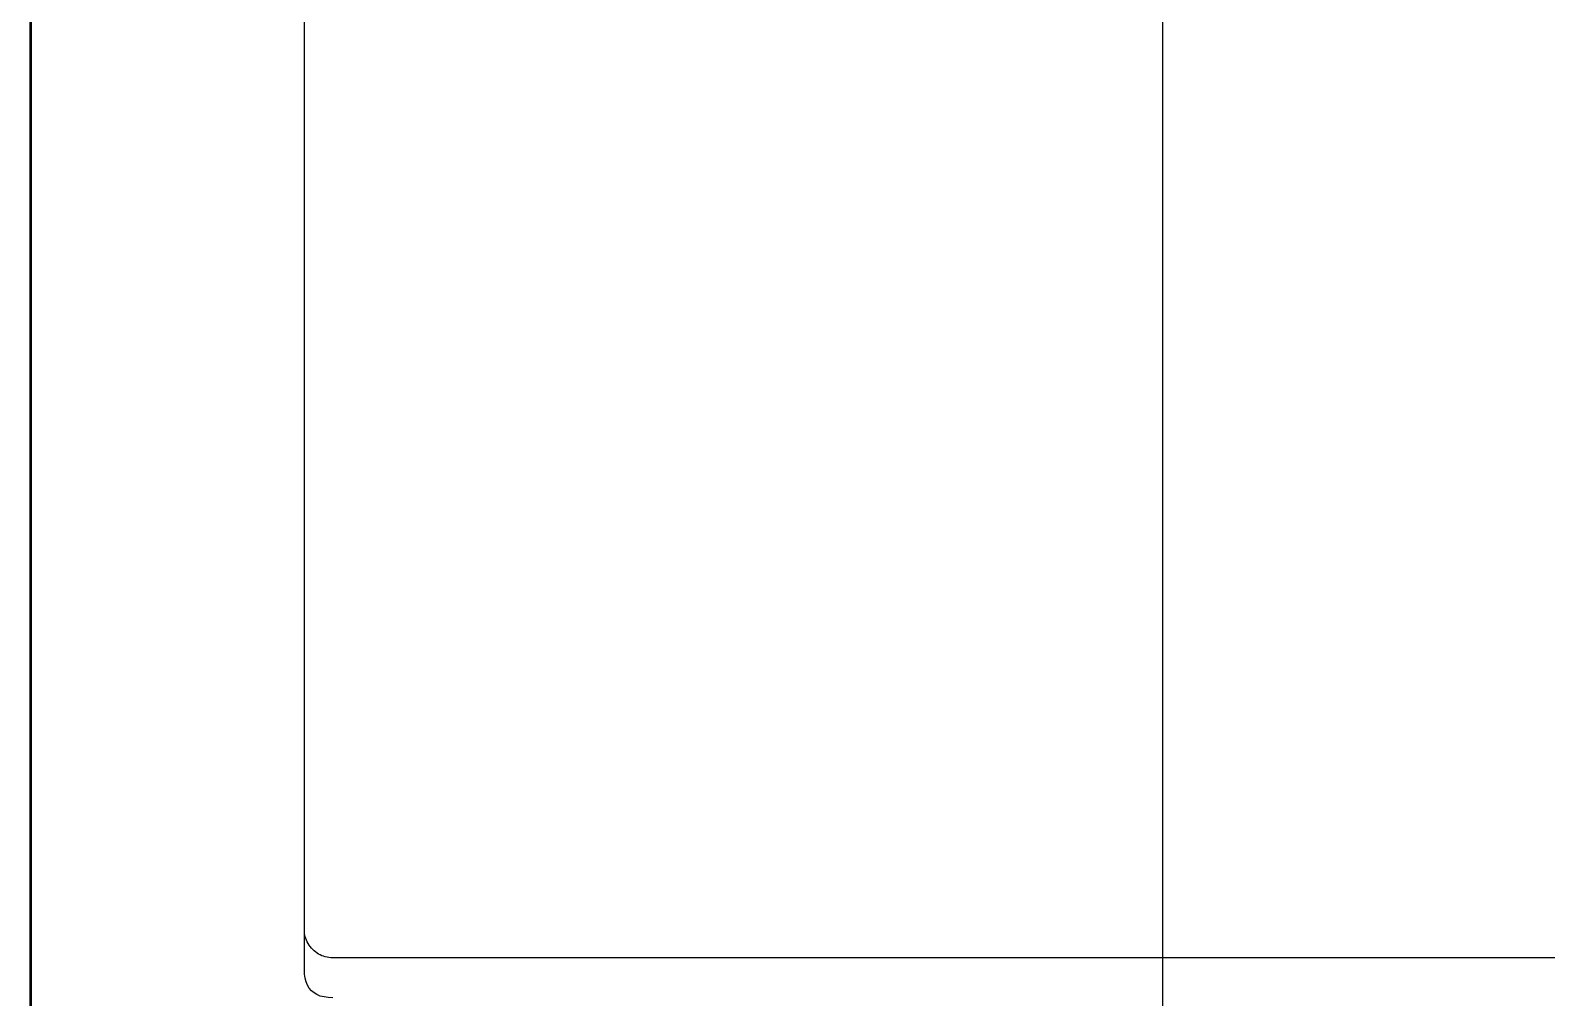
# Model space of a CAD drawing. Extents: x 11992 to 29481, y -6727 to 6811.
# Drawn here: x 14399.61 to 14426.39, y 1400.6 to 1417.69 of the extents above; entities that cross this region are included whole.
import ezdxf

# ---------------------------------------------------------------- set-up
doc = ezdxf.new("R2010")
doc.units = 0
doc.header["$MEASUREMENT"] = 0
doc.linetypes.add('DASHED', pattern=[19.05, 12.7, -6.35])
doc.layers.get('0').update_dxf_attribs({"color": 8, "linetype": 'CONTINUOUS'})
for name, color, linetype in [('DQ-BEAM-DASH', 8, 'DASHED'), ('FF-FINISH【完成面】', 8, 'CONTINUOUS'), ('WALL', 8, 'CONTINUOUS')]:
    doc.layers.add(name, color=color, linetype=linetype)

# ---------------------------------------------------------------- blocks, each defined once
blk = doc.blocks.new('MB-B')
at = {"layer": 'DQ-BEAM-DASH', "ltscale": 0.01}
blk.add_line((-15700, 7400), (-15700, 5200.001), dxfattribs=at)

msp = doc.modelspace()

# ---------------------------------------------------------------- linework, layer by layer
for p, q in [((14399.619, 630.595, -2440.428), (14399.629, 3630.597, -2440.428)), ((14404.45, 1401.806, -1930.428), (14404.45, 1439.938, -1930.428)), ((14399.625, 1424.086, -2264.018), (14399.625, 1417.33, -2297.264)), ((14399.625, 1423.16, -2264.018), (14399.625, 1416.483, -2297.264)), ((14399.625, 1422.706, -2265.309), (14399.625, 1417.47, -2291.334)), ((14399.625, 1417.161, -2123.422), (14399.625, 1419.866, -2123.422)), ((14399.625, 1419.509, -1938.425), (14399.625, 1416.863, -1938.425)), ((14399.625, 1419.19, -2357.064), (14399.625, 1417.23, -2364.492)), ((14399.625, 1417.231, -2291.835), (14399.625, 1418.439, -2285.863)), ((14399.625, 1417.911, -2297.215), (14399.625, 1409.808, -2336.517)), ((14399.625, 1417.47, -2291.334), (14399.625, 1411.478, -2321.071)), ((14399.625, 1417.33, -2297.264), (14399.625, 1409.313, -2336.557)), ((14399.625, 1416.023, -2297.807), (14399.625, 1417.231, -2291.835)), ((14399.625, 1417.23, -2364.492), (14399.625, 1415.271, -2371.92)), ((14399.625, 1414.455, -2123.422), (14399.625, 1417.161, -2123.422)), ((14399.625, 1416.863, -1938.425), (14399.625, 1414.217, -1938.425)), ((14399.625, 1416.483, -2297.264), (14399.625, 1408.561, -2336.557)), ((14399.625, 1414.814, -2303.779), (14399.625, 1416.023, -2297.807)), ((14399.625, 1415.271, -2371.92), (14399.625, 1413.313, -2379.348)), ((14399.625, 1413.605, -2309.751), (14399.625, 1414.814, -2303.779)), ((14399.625, 1411.75, -2123.422), (14399.625, 1414.455, -2123.422)), ((14399.625, 1414.217, -1938.425), (14399.625, 1411.571, -1938.425)), ((14399.625, 1412.979, -2312.844), (14399.625, 1413.605, -2309.751)), ((14399.625, 1413.313, -2379.348), (14399.625, 1411.355, -2386.776)), ((14399.625, 1412.353, -2315.937), (14399.625, 1412.979, -2312.844)), ((14399.625, 1411.726, -2319.031), (14399.625, 1412.353, -2315.937)), ((14399.625, 1409.044, -2123.422), (14399.625, 1411.75, -2123.422)), ((14399.625, 1411.1, -2322.124), (14399.625, 1411.726, -2319.031)), ((14399.625, 1411.571, -1938.425), (14399.625, 1408.925, -1938.425)), ((14399.625, 1411.478, -2321.071), (14399.625, 1404.646, -2354.904)), ((14399.625, 1411.355, -2386.776), (14399.625, 1409.398, -2394.204)), ((14399.625, 1410.473, -2325.218), (14399.625, 1411.1, -2322.124)), ((14399.625, 1409.846, -2328.311), (14399.625, 1410.473, -2325.218)), ((14399.625, 1409.219, -2331.404), (14399.625, 1409.846, -2328.311)), ((14399.625, 1409.808, -2336.517), (14399.625, 1400.265, -2382.65)), ((14399.625, 1409.398, -2394.204), (14399.625, 1407.442, -2401.633)), ((14399.625, 1409.313, -2336.557), (14399.625, 1399.865, -2382.668)), ((14399.625, 1408.593, -2334.498), (14399.625, 1409.219, -2331.404)), ((14399.625, 1406.339, -2123.422), (14399.625, 1409.044, -2123.422)), ((14399.625, 1408.925, -1938.425), (14399.625, 1406.28, -1938.425)), ((14399.625, 1407.966, -2337.591), (14399.625, 1408.593, -2334.498)), ((14399.625, 1408.561, -2336.557), (14399.625, 1399.225, -2382.668)), ((14399.625, 1407.339, -2340.684), (14399.625, 1407.966, -2337.591)), ((14399.625, 1407.442, -2401.633), (14399.625, 1405.486, -2409.061)), ((14399.625, 1406.711, -2343.777), (14399.625, 1407.339, -2340.684)), ((14399.625, 1406.084, -2346.871), (14399.625, 1406.711, -2343.777)), ((14399.625, 1403.634, -2123.422), (14399.625, 1406.339, -2123.422)), ((14399.625, 1406.28, -1938.425), (14399.625, 1403.634, -1938.425)), ((14399.625, 1405.296, -2350.758), (14399.625, 1406.084, -2346.871)), ((14399.625, 1405.486, -2409.061), (14399.625, 1403.53, -2416.49)), ((14399.625, 1404.508, -2354.645), (14399.625, 1405.296, -2350.758)), ((14399.625, 1404.646, -2354.904), (14399.625, 1396.891, -2393.214)), ((14399.625, 1403.719, -2358.532), (14399.625, 1404.508, -2354.645)), ((14399.625, 1402.931, -2362.419), (14399.625, 1403.719, -2358.532)), ((14399.625, 1403.33, -2123.418), (14399.625, 1403.634, -2123.422)), ((14399.625, 1403.634, -1938.425), (14399.625, 1403.366, -1938.428)), ((14399.625, 1403.53, -2416.49), (14399.625, 1401.575, -2423.919)), ((14399.625, 1403.366, -1938.428), (14399.625, 1403.099, -1938.44)), ((14399.625, 1403.026, -2123.403), (14399.625, 1403.33, -2123.418)), ((14399.625, 1403.099, -1938.44), (14399.625, 1402.832, -1938.459)), ((14399.625, 1402.723, -2123.379), (14399.625, 1403.026, -2123.403)), ((14399.625, 1402.142, -2366.305), (14399.625, 1402.931, -2362.419)), ((14399.625, 1402.832, -1938.459), (14399.625, 1402.565, -1938.485)), ((14399.625, 1402.421, -2123.344), (14399.625, 1402.723, -2123.379)), ((14399.625, 1402.565, -1938.485), (14399.625, 1402.3, -1938.519)), ((14399.625, 1402.121, -2123.301), (14399.625, 1402.421, -2123.344)), ((14399.625, 1402.3, -1938.519), (14399.625, 1402.036, -1938.561)), ((14399.625, 1401.353, -2370.192), (14399.625, 1402.142, -2366.305)), ((14399.625, 1401.822, -2123.247), (14399.625, 1402.121, -2123.301)), ((14399.625, 1402.036, -1938.561), (14399.625, 1401.773, -1938.609)), ((14399.625, 1401.525, -2123.184), (14399.625, 1401.822, -2123.247)), ((14399.625, 1401.773, -1938.609), (14399.625, 1401.512, -1938.665)), ((14404.451, 1401.772, -1930.428), (14404.45, 1401.806, -1930.428)), ((14404.45, 1401.747, -1930.428), (14404.45, 1401.806, -1930.428)), ((14404.45, 1401.688, -1930.428), (14404.45, 1401.747, -1930.428)), ((14404.454, 1401.739, -1930.428), (14404.451, 1401.772, -1930.428)), ((14404.459, 1401.706, -1930.428), (14404.454, 1401.739, -1930.428)), ((14404.466, 1401.675, -1930.428), (14404.459, 1401.706, -1930.428)), ((14399.625, 1401.575, -2423.919), (14399.625, 1399.621, -2431.348)), ((14399.625, 1401.23, -2123.112), (14399.625, 1401.525, -2123.184)), ((14399.625, 1401.512, -1938.665), (14399.625, 1401.252, -1938.729)), ((14404.45, 1401.629, -1930.428), (14404.45, 1401.688, -1930.428)), ((14404.45, 1401.57, -1930.428), (14404.45, 1401.629, -1930.428)), ((14404.45, 1401.512, -1930.428), (14404.45, 1401.57, -1930.428)), ((14404.45, 1401.453, -1930.428), (14404.45, 1401.512, -1930.428)), ((14404.45, 1401.394, -1930.428), (14404.45, 1401.453, -1930.428)), ((14404.475, 1401.644, -1930.428), (14404.466, 1401.675, -1930.428)), ((14404.486, 1401.614, -1930.428), (14404.475, 1401.644, -1930.428)), ((14404.5, 1401.585, -1930.428), (14404.486, 1401.614, -1930.428)), ((14404.515, 1401.557, -1930.428), (14404.5, 1401.585, -1930.428)), ((14404.532, 1401.53, -1930.428), (14404.515, 1401.557, -1930.428)), ((14404.551, 1401.503, -1930.428), (14404.532, 1401.53, -1930.428)), ((14404.573, 1401.478, -1930.428), (14404.551, 1401.503, -1930.428)), ((14404.596, 1401.453, -1930.428), (14404.573, 1401.478, -1930.428)), ((14404.621, 1401.429, -1930.428), (14404.596, 1401.453, -1930.428)), ((14399.625, 1400.564, -2374.079), (14399.625, 1401.353, -2370.192)), ((14399.625, 1401.252, -1938.729), (14399.625, 1400.995, -1938.799)), ((14399.625, 1400.938, -2123.031), (14399.625, 1401.23, -2123.112)), ((14404.45, 1401.335, -1930.428), (14404.45, 1401.394, -1930.428)), ((14404.45, 1401.276, -1930.428), (14404.45, 1401.335, -1930.428)), ((14404.45, 1401.217, -1930.428), (14404.45, 1401.276, -1930.428)), ((14404.45, 1401.158, -1930.428), (14404.45, 1401.217, -1930.428)), ((14404.647, 1401.408, -1930.428), (14404.621, 1401.429, -1930.428)), ((14404.673, 1401.389, -1930.428), (14404.647, 1401.408, -1930.428)), ((14404.701, 1401.371, -1930.428), (14404.673, 1401.389, -1930.428)), ((14404.729, 1401.356, -1930.428), (14404.701, 1401.371, -1930.428)), ((14404.758, 1401.343, -1930.428), (14404.729, 1401.356, -1930.428)), ((14404.788, 1401.332, -1930.428), (14404.758, 1401.343, -1930.428)), ((14404.818, 1401.322, -1930.428), (14404.788, 1401.332, -1930.428)), ((14404.85, 1401.315, -1930.428), (14404.818, 1401.322, -1930.428)), ((14404.882, 1401.31, -1930.428), (14404.85, 1401.315, -1930.428)), ((14404.916, 1401.307, -1930.428), (14404.882, 1401.31, -1930.428)), ((14404.95, 1401.306, -1930.428), (14404.916, 1401.307, -1930.428)), ((14435.876, 1401.306, -1930.428), (14404.95, 1401.306, -1930.428)), ((14399.625, 1400.995, -1938.799), (14399.625, 1400.739, -1938.877)), ((14399.625, 1400.649, -2122.941), (14399.625, 1400.938, -2123.031)), ((14404.45, 1401.099, -1930.428), (14404.45, 1401.158, -1930.428)), ((14404.453, 1401.019, -1930.428), (14404.45, 1401.099, -1930.428)), ((14404.464, 1400.946, -1930.428), (14404.453, 1401.019, -1930.428)), ((14404.481, 1400.88, -1930.428), (14404.464, 1400.946, -1930.428)), ((14399.625, 1400.739, -1938.877), (14399.625, 1400.487, -1938.961)), ((14399.625, 1400.363, -2122.841), (14399.625, 1400.649, -2122.941)), ((14404.506, 1400.821, -1930.428), (14404.481, 1400.88, -1930.428)), ((14404.537, 1400.769, -1930.428), (14404.506, 1400.821, -1930.428)), ((14404.575, 1400.724, -1930.428), (14404.537, 1400.769, -1930.428)), ((14404.62, 1400.686, -1930.428), (14404.575, 1400.724, -1930.428)), ((14404.672, 1400.655, -1930.428), (14404.62, 1400.686, -1930.428)), ((14404.731, 1400.63, -1930.428), (14404.672, 1400.655, -1930.428)), ((14404.797, 1400.613, -1930.428), (14404.731, 1400.63, -1930.428)), ((14404.87, 1400.603, -1930.428), (14404.797, 1400.613, -1930.428)), ((14404.95, 1400.599, -1930.428), (14404.87, 1400.603, -1930.428))]:
    msp.add_line(p, q)
at = {"layer": 'FF-FINISH【完成面】', "elevation": 0}
msp.add_lwpolyline([(16119.609, 650.547), (14419.609, 650.547), (14419.609, 4210.547), (17179.609, 4210.547), (17179.609, 1589.384)], dxfattribs=at)
at = {"layer": 'WALL'}
msp.add_line((14399.609, 630.547), (14399.609, 3730.547), dxfattribs=at)

# ---------------------------------------------------------------- block references
msp.add_blockref('MB-B', (30099.609, -4369.453))

doc.saveas('drawing.dxf')
